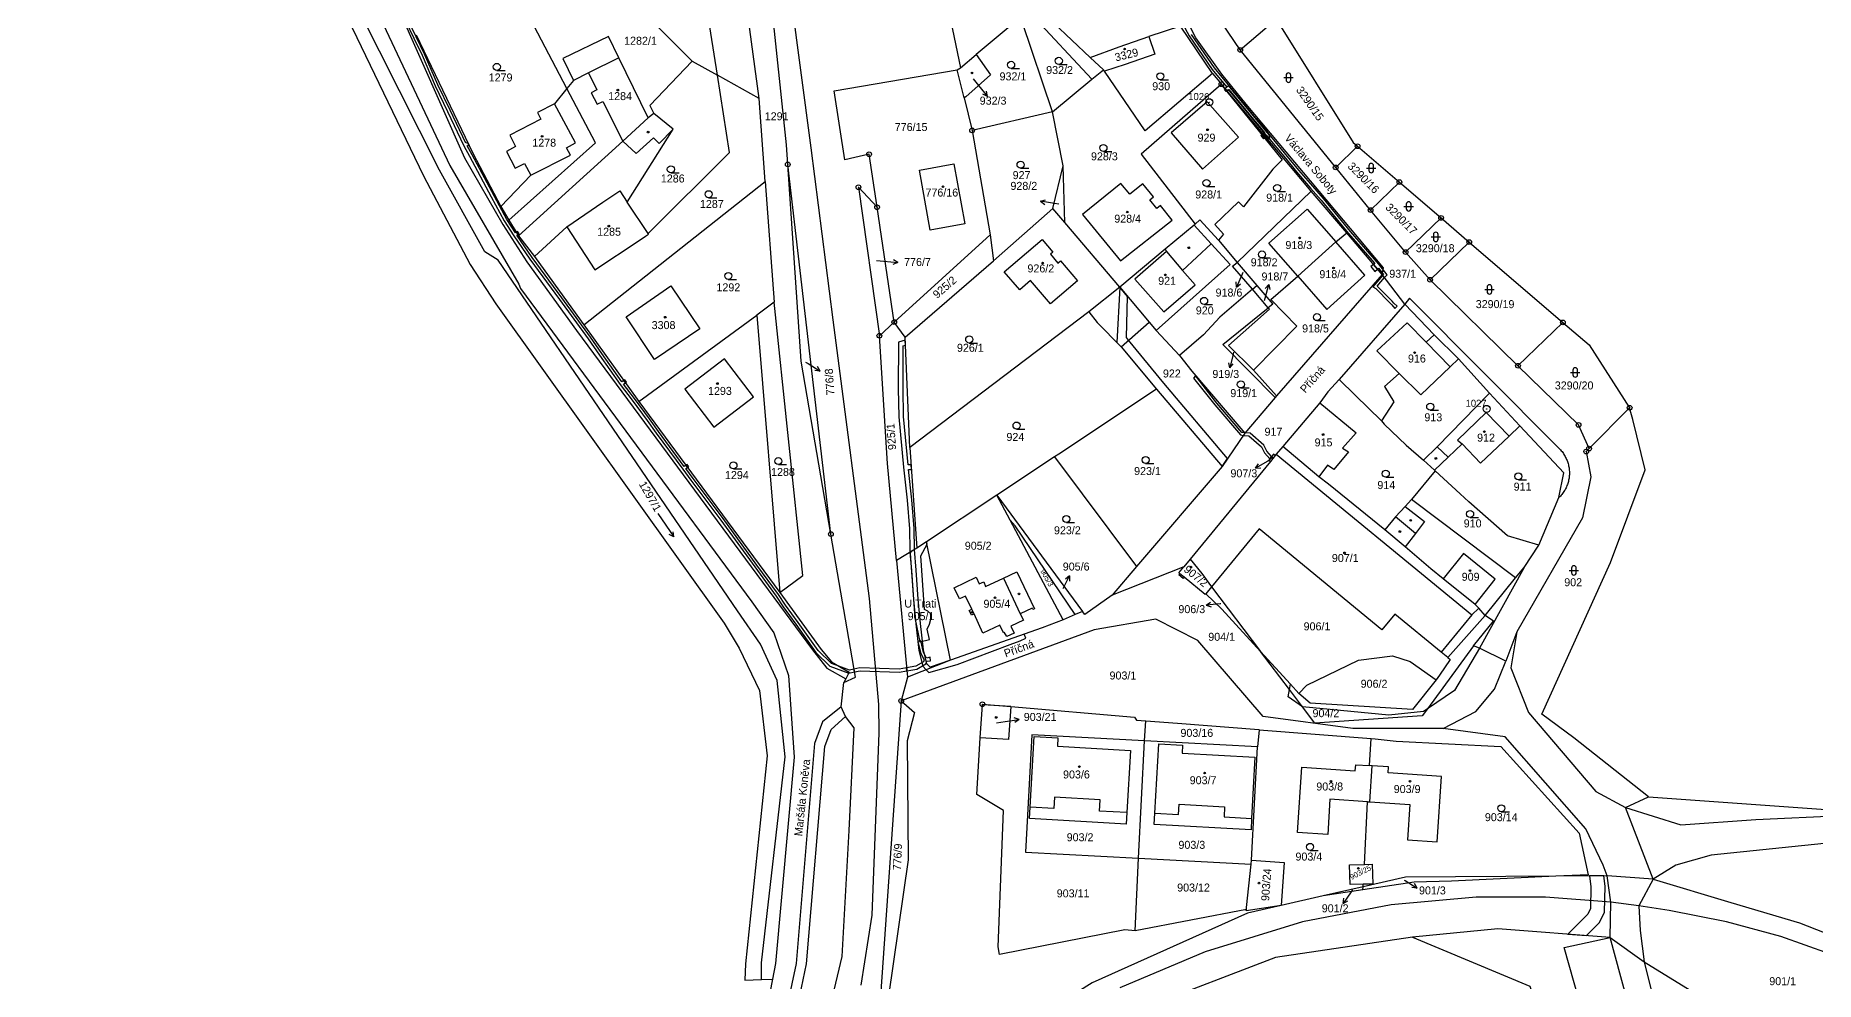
# Model space of a CAD drawing. Extents: x -784124 to -780570, y -980818 to -976926.
# Drawn here: x -781682.2 to -781304, y -979504.8 to -979303.7 of the extents above; entities that cross this region are included whole.
import ezdxf
from ezdxf.enums import TextEntityAlignment as Align

# ---------------------------------------------------------------- set-up
doc = ezdxf.new("R2010")
doc.units = 0
doc.header["$LTSCALE"] = 3.138375
doc.header["$MEASUREMENT"] = 0
doc.linetypes.add('0_051C', pattern=[0])
for name, color, linetype in [('1', 7, 'CONTINUOUS'), ('1008', 1, 'CONTINUOUS'), ('101', 1, 'CONTINUOUS'), ('1016', 1, 'CONTINUOUS'), ('1029', 1, 'CONTINUOUS'), ('105', 1, 'CONTINUOUS'), ('18', 1, 'CONTINUOUS'), ('21800', 1, 'CONTINUOUS'), ('21900', 1, 'CONTINUOUS'), ('21999', 1, 'CONTINUOUS'), ('23700', 1, 'CONTINUOUS'), ('304', 1, 'CONTINUOUS'), ('316', 1, 'CONTINUOUS'), ('402', 1, 'CONTINUOUS'), ('404', 1, 'CONTINUOUS'), ('50100', 1, 'CONTINUOUS'), ('802', 1, 'CONTINUOUS')]:
    doc.layers.add(name, color=color, linetype=linetype)

# ---------------------------------------------------------------- blocks, each defined once
blk = doc.blocks.new('4_02$0')
at = {"layer": '404', "color": 255, "linetype": 'Continuous'}
blk.add_circle((-0.01, 0), 0.175, dxfattribs=at)
blk = doc.blocks.new('1029$1')
at = {"layer": '1029', "color": 6, "linetype": 'Continuous'}
for p, q in [((0, 3), (-0.5, 2)), ((0, 0), (0, 3)), ((0, 3), (0.5, 2))]:
    blk.add_line(p, q, dxfattribs=at)
blk = doc.blocks.new('3_04$3')
at = {"layer": '304', "color": 255, "linetype": 'Continuous'}
blk.add_line((0.01, 0), (1.76, 0), dxfattribs=at)
blk.add_circle((0.01, 0.75), 0.75, dxfattribs=at)
blk = doc.blocks.new('3_16$5')
at = {"layer": '316', "color": 255, "linetype": 'Continuous'}
for p, q in [((-1, 1), (1, 1)), ((-0.5, 1.5), (-0.5, 0.5)), ((0.5, 0.5), (0.5, 1.5))]:
    blk.add_line(p, q, dxfattribs=at)
for centre, start, end in [((0, 1.5), 0, 180), ((0, 0.5), 180, 359.9879)]:
    blk.add_arc(centre, 0.5, start, end, dxfattribs=at)
blk = doc.blocks.new('8_02$7')
at = {"layer": '802', "color": 255, "linetype": 'Continuous'}
for p, q in [((3.02, -0.01), (2.04, 0.49)), ((-2.98, -0.01), (3.02, -0.01)), ((3.02, -0.01), (2.04, -0.51))]:
    blk.add_line(p, q, dxfattribs=at)
blk = doc.blocks.new('$14')
at = {"layer": '1', "color": 254, "linetype": 'Continuous'}
blk.add_lwpolyline([(37.545, -151.395), (39.305, -155.095), (41.075, -158.735), (43.875, -165.235), (46.515, -170.695), (49.985, -177.975), (51.185, -180.175), (55.785, -188.855), (58.555, -193.925), (60.595, -197.095), (64.005, -202.105), (70.305, -210.665), (76.375, -218.995), (78.775, -222.505), (83.205, -228.755), (85.755, -232.095), (88.915, -236.365), (90.865, -239.055), (96.485, -246.735), (98.225, -249.085), (104.585, -257.605), (111.765, -267.495), (116.315, -273.735), (117.805, -276.025), (120.535, -279.665), (124.765, -285.715), (127.765, -288.585), (131.775, -290.075), (132.965, -289.825), (132.965, -289.825), (132.865, -289.245), (131.945, -289.445), (129.655, -288.625), (128.085, -288.065), (125.225, -285.315), (121.015, -279.305), (118.305, -275.685), (116.815, -273.395), (112.245, -267.135), (105.065, -257.245), (98.705, -248.725), (97.155, -246.625), (97.495, -246.385), (97.145, -245.905), (96.795, -246.145), (91.345, -238.695), (89.395, -236.005), (86.235, -231.735), (83.875, -228.645), (84.285, -228.365), (83.935, -227.875), (83.515, -228.165), (79.275, -222.165), (76.855, -218.655), (70.785, -210.305), (64.485, -201.765), (61.255, -197.015), (61.455, -196.865), (61.135, -196.355), (60.925, -196.505), (59.075, -193.625), (51.705, -179.895), (50.655, -177.965), (51.005, -177.795), (50.745, -177.255), (50.385, -177.435), (47.055, -170.435), (44.415, -164.995), (41.615, -158.495), (39.845, -154.835), (38.085, -151.155)], dxfattribs=at)
blk = doc.blocks.new('1_01$18')
at = {"layer": '101', "color": 3, "linetype": 'Continuous'}
for radius in [0.75, 0.03]:
    blk.add_circle((0, 0), radius, dxfattribs=at)
blk = doc.blocks.new('1_05$19')
at = {"layer": '105', "color": 3, "linetype": 'Continuous'}
for radius in [0.5, 0.0303]:
    blk.add_circle((0, 0), radius, dxfattribs=at)

msp = doc.modelspace()

# ---------------------------------------------------------------- linework, layer by layer
at = {"layer": '1029', "color": 255, "linetype": 'Continuous'}
for p, q in [((-781482.95, -979312.9), (-781481.79, -979314.31)), ((-781464.72, -979339.56), (-781465.65, -979339.42)), ((-781503.46, -979351.54), (-781501.94, -979351.69)), ((-781425.66, -979354.11), (-781425.8, -979354.44)), ((-781421.06, -979360.06), (-781420.92, -979359.52)), ((-781427.6, -979371.03), (-781427.7, -979371.46)), ((-781518.55, -979373.13), (-781518.01, -979373.46)), ((-781419.77, -979393.88), (-781420.35, -979394.21)), ((-781430.29, -979424.51), (-781430.45, -979424.53)), ((-781477.96, -979449.82), (-781476.12, -979449.56)), ((-781402.32, -979485.35), (-781402.6, -979485.76)), ((-781391.34, -979483.26), (-781391.14, -979483.38))]:
    msp.add_line(p, q, dxfattribs=at)
at = {"layer": '21800', "color": 255, "linetype": 'Continuous'}
for p, q in [((-781435.63, -979304.18), (-781440.19, -979295.24)), ((-781609.46, -979298.85), (-781594.17, -979331.33)), ((-781605.28, -979297.62), (-781591.04, -979329.69)), ((-781430.11, -979311.93), (-781435.63, -979304.18)), ((-781564.7, -979311.66), (-781567.88, -979313.25)), ((-781558.25, -979308.44), (-781564.7, -979311.66)), ((-781564.7, -979311.66), (-781562.89, -979315.26)), ((-781424.94, -979318.29), (-781430.11, -979311.93)), ((-781562.89, -979315.26), (-781564.1, -979315.88)), ((-781567.42, -979326.51), (-781571.89, -979318.22)), ((-781564.1, -979315.88), (-781562.87, -979318.31)), ((-781562.87, -979318.31), (-781561.66, -979317.7)), ((-781561.66, -979317.7), (-781557.38, -979326.16)), ((-781395.75, -979353.1), (-781424.94, -979318.29)), ((-781569.36, -979327.56), (-781567.42, -979326.51)), ((-781557.38, -979326.16), (-781554.54, -979328.82)), ((-781554.54, -979328.82), (-781550.86, -979325.46)), ((-781550.86, -979325.46), (-781549.68, -979326.69)), ((-781549.68, -979326.69), (-781546.66, -979323.58)), ((-781591.04, -979329.69), (-781582.89, -979343.86)), ((-781576.97, -979333.42), (-781568.5, -979329.15)), ((-781568.5, -979329.15), (-781569.36, -979327.56)), ((-781594.17, -979331.33), (-781579.52, -979356.56)), ((-781561.6, -979339.12), (-781558.02, -979336.74)), ((-781558.02, -979336.74), (-781556.46, -979339.1)), ((-781569.28, -979344.41), (-781561.6, -979339.12)), ((-781582.89, -979343.86), (-781577.82, -979351.81)), ((-781441.87, -979349.63), (-781448.57, -979355.49)), ((-781442.17, -979349.15), (-781441.87, -979349.63)), ((-781441.87, -979349.63), (-781438.47, -979353.63)), ((-781438.47, -979353.63), (-781432.35, -979347.98)), ((-781577.82, -979351.81), (-781567.23, -979366.4)), ((-781396, -979354.53), (-781395.75, -979353.1)), ((-781579.52, -979356.56), (-781579.12, -979357.47)), ((-781448.57, -979355.49), (-781442.42, -979362.46)), ((-781442.42, -979362.46), (-781435.77, -979356.72)), ((-781435.77, -979356.72), (-781438.47, -979353.63)), ((-781579.12, -979357.47), (-781529.98, -979424.08)), ((-781390.22, -979359.51), (-781391.22, -979360.84)), ((-781358.28, -979391.64), (-781390.22, -979359.51)), ((-781451.51, -979369.88), (-781445.55, -979364.63)), ((-781390.69, -979364.82), (-781397.18, -979370.74)), ((-781386.65, -979368.93), (-781390.69, -979364.82)), ((-781567.23, -979366.4), (-781525.32, -979423.2)), ((-781384.99, -979367.31), (-781386.65, -979368.93)), ((-781397.18, -979370.74), (-781392.39, -979375.54)), ((-781381.55, -979374.12), (-781386.65, -979368.93)), ((-781373.9, -979383.88), (-781380, -979389.72)), ((-781369.05, -979388.85), (-781373.9, -979383.88)), ((-781384.35, -979391.14), (-781382.01, -979393.37)), ((-781380, -979389.72), (-781379.04, -979390.54)), ((-781418.53, -979392.74), (-781376.95, -979426.89)), ((-781388.97, -979409.55), (-781393.22, -979406.03)), ((-781391.13, -979403.81), (-781387.04, -979407.05)), ((-781388.97, -979409.55), (-781391.17, -979412.44)), ((-781387.04, -979407.05), (-781388.97, -979409.55)), ((-781378.73, -979413.83), (-781383.04, -979419.2)), ((-781372, -979419.31), (-781378.73, -979413.83)), ((-781365.84, -979416.84), (-781375.38, -979433.99)), ((-781476.5, -979419.11), (-781472.92, -979426.64)), ((-781438.08, -979418.89), (-781439, -979418.13)), ((-781376.25, -979424.64), (-781372, -979419.31)), ((-781529.98, -979424.08), (-781525.3, -979430.67)), ((-781525.32, -979423.2), (-781517.11, -979434.28)), ((-781482.76, -979426.67), (-781483.24, -979425.67)), ((-781376.95, -979426.89), (-781383.47, -979434.83)), ((-781376.95, -979426.89), (-781375.47, -979425.46)), ((-781525.3, -979430.67), (-781522.16, -979439.74)), ((-781517.11, -979434.28), (-781514.04, -979438.19)), ((-781375.38, -979433.99), (-781380.69, -979442.98)), ((-781372.17, -979442.69), (-781369.78, -979436.73)), ((-781522.16, -979439.74), (-781521, -979457.1)), ((-781514.04, -979438.19), (-781510.01, -979440.46)), ((-781415.99, -979444.34), (-781415.73, -979442.78)), ((-781412.99, -979446.4), (-781415.99, -979444.34)), ((-781415.73, -979442.78), (-781415.54, -979441.62)), ((-781380.69, -979442.98), (-781386.42, -979446.83)), ((-781376.11, -979447.42), (-781372.17, -979442.69)), ((-781510.98, -979446.45), (-781514.95, -979449.59)), ((-781474.96, -979446.38), (-781480.99, -979446.01)), ((-781394.59, -979448.19), (-781412.99, -979446.4)), ((-781387.27, -979447.4), (-781394.59, -979448.19)), ((-781386.42, -979446.83), (-781387.27, -979447.4)), ((-781383.1, -979451.02), (-781376.11, -979447.42)), ((-781514.95, -979449.59), (-781516.67, -979454.2)), ((-781514.45, -979454.84), (-781513.15, -979451.23)), ((-781513.15, -979451.23), (-781510.06, -979448.46)), ((-781516.67, -979454.2), (-781520.53, -979500.98)), ((-781518.39, -979501.1), (-781514.45, -979454.84)), ((-781521, -979457.1), (-781524.91, -979501.02)), ((-781465.67, -979465.63), (-781465.81, -979468.03)), ((-781455.97, -979466.2), (-781465.67, -979465.63)), ((-781456.11, -979468.58), (-781455.97, -979466.2)), ((-781465.81, -979468.03), (-781470.85, -979467.73)), ((-781450.28, -979468.92), (-781456.11, -979468.58)), ((-781444.32, -979469.03), (-781439.31, -979469.31)), ((-781439.31, -979469.31), (-781439.19, -979467.13)), ((-781439.19, -979467.13), (-781429.5, -979467.66)), ((-781429.5, -979467.66), (-781429.62, -979469.83)), ((-781429.62, -979469.83), (-781423.77, -979470.15)), ((-781347.47, -979487.97), (-781348.23, -979482.37)), ((-781338.46, -979483.06), (-781341.51, -979488.77)), ((-781347.58, -979495.44), (-781347.47, -979487.97)), ((-781341.51, -979488.77), (-781341.24, -979493.96)), ((-781335.73, -979539.22), (-781347.58, -979495.44)), ((-781341.24, -979493.96), (-781340.36, -979500.67)), ((-781520.53, -979500.98), (-781526.34, -979528.29)), ((-781524.91, -979501.02), (-781525.55, -979504.3)), ((-781340.36, -979500.67), (-781336.26, -979517.14)), ((-781524.09, -979528.91), (-781518.39, -979501.1))]:
    msp.add_line(p, q, dxfattribs=at)
msp.add_lwpolyline([(-781358.28, -979391.64), (-781358.117, -979391.815), (-781357.961, -979391.995), (-781357.81, -979392.18), (-781357.665, -979392.37), (-781357.527, -979392.565), (-781357.395, -979392.764), (-781357.27, -979392.967), (-781357.151, -979393.174), (-781357.039, -979393.385), (-781356.934, -979393.6), (-781356.837, -979393.818), (-781356.746, -979394.039), (-781356.663, -979394.262), (-781356.587, -979394.489), (-781356.518, -979394.717), (-781356.457, -979394.948), (-781356.404, -979395.181), (-781356.358, -979395.415), (-781356.32, -979395.651), (-781356.289, -979395.888), (-781356.267, -979396.126), (-781356.252, -979396.364), (-781356.245, -979396.603), (-781356.245, -979396.841), (-781356.254, -979397.08), (-781356.27, -979397.318), (-781356.294, -979397.556), (-781356.326, -979397.792), (-781356.366, -979398.028), (-781356.413, -979398.262), (-781356.468, -979398.494), (-781356.53, -979398.725), (-781356.6, -979398.953), (-781356.678, -979399.179), (-781356.762, -979399.402), (-781356.854, -979399.623), (-781356.953, -979399.84), (-781357.059, -979400.054), (-781357.173, -979400.264), (-781357.292, -979400.471), (-781357.419, -979400.673), (-781357.552, -979400.871), (-781357.692, -979401.065), (-781357.837, -979401.254), (-781357.989, -979401.438), (-781358.147, -979401.618), (-781358.311, -979401.792), (-781358.48, -979401.96)], dxfattribs=at)
at = {"layer": '21900', "color": 3, "linetype": 'Continuous'}
for p, q in [((-781528.45, -979317.07), (-781533.07, -979282.83)), ((-781490.69, -979286.32), (-781485.65, -979310.55)), ((-781558.26, -979293.45), (-781542.62, -979309.14)), ((-781426.18, -979306.76), (-781418.54, -979300.24)), ((-781569.25, -979314.95), (-781576.2, -979301.69)), ((-781438.91, -979301.72), (-781445.64, -979303.92)), ((-781432.08, -979311.79), (-781438.91, -979301.72)), ((-781485.65, -979310.55), (-781482.28, -979307.74)), ((-781482.28, -979307.74), (-781479.23, -979312.08)), ((-781405.91, -979331.74), (-781426.18, -979306.76)), ((-781542.62, -979309.14), (-781537.29, -979312.12)), ((-781512.51, -979315.48), (-781486.36, -979311.02)), ((-781486.36, -979311.02), (-781485.65, -979310.55)), ((-781484.88, -979316.98), (-781486.36, -979311.02)), ((-781457.74, -979312.97), (-781455.22, -979311.03)), ((-781455.03, -979311.3), (-781455.22, -979311.03)), ((-781432.08, -979311.79), (-781430.18, -979314.05)), ((-781528.45, -979317.07), (-781537.29, -979312.12)), ((-781479.23, -979312.08), (-781484.47, -979316.77)), ((-781466.06, -979319.92), (-781457.74, -979312.97)), ((-781430.22, -979314.09), (-781447.24, -979328.92)), ((-781430.18, -979314.05), (-781430.22, -979314.09)), ((-781411.12, -979336.77), (-781430.18, -979314.05)), ((-781527.16, -979334.71), (-781528.45, -979317.07)), ((-781484.47, -979316.77), (-781484.88, -979316.98)), ((-781484.88, -979316.98), (-781483.16, -979323.87)), ((-781550.8, -979320.3), (-781552.01, -979321.23)), ((-781466.06, -979319.92), (-781483.16, -979323.87)), ((-781463.79, -979331.42), (-781466.06, -979319.92)), ((-781483.16, -979323.87), (-781479.3, -979346.06)), ((-781447.24, -979328.92), (-781435.77, -979343.84)), ((-781405.91, -979331.74), (-781401.25, -979327.24)), ((-781401.25, -979327.24), (-781392.35, -979334.88)), ((-781513.18, -979409.7), (-781522.33, -979331.12)), ((-781466, -979340.5), (-781463.79, -979331.42)), ((-781398.48, -979340.81), (-781405.91, -979331.74)), ((-781565.65, -979365.19), (-781527.16, -979334.71)), ((-781527.16, -979334.71), (-781525.22, -979360.41)), ((-781507.32, -979335.96), (-781502.88, -979367.52)), ((-781503.36, -979340.21), (-781507.32, -979335.96)), ((-781426.82, -979351.94), (-781411.12, -979336.77)), ((-781403.52, -979345.68), (-781411.12, -979336.77)), ((-781398.48, -979340.81), (-781392.35, -979334.88)), ((-781392.35, -979334.88), (-781383.52, -979342.47)), ((-781583.28, -979340.04), (-781581.63, -979342.96)), ((-781552.03, -979345.82), (-781556.46, -979339.1)), ((-781499.7, -979364.63), (-781503.36, -979340.21)), ((-781478.59, -979351.64), (-781466, -979340.5)), ((-781463.47, -979343.47), (-781466, -979340.5)), ((-781391.05, -979349.75), (-781398.48, -979340.81)), ((-781581.63, -979342.96), (-781579.53, -979346.27)), ((-781451.78, -979357.21), (-781463.47, -979343.47)), ((-781435.77, -979343.84), (-781435.99, -979344.05)), ((-781405.85, -979347.55), (-781403.52, -979345.68)), ((-781396, -979354.53), (-781403.52, -979345.68)), ((-781391.05, -979349.75), (-781383.52, -979342.47)), ((-781383.52, -979342.47), (-781377.53, -979347.61)), ((-781579.53, -979346.27), (-781576.19, -979350.68)), ((-781499.7, -979364.63), (-781479.3, -979346.06)), ((-781479.3, -979346.06), (-781478.59, -979351.64)), ((-781430.84, -979347.2), (-781426.82, -979351.94)), ((-781413.97, -979354.88), (-781405.85, -979347.55)), ((-781385.84, -979355.64), (-781391.05, -979349.75)), ((-781385.84, -979355.64), (-781377.53, -979347.61)), ((-781377.53, -979347.61), (-781357.64, -979364.7)), ((-781497.41, -979367.85), (-781478.59, -979351.64)), ((-781451.78, -979357.21), (-781458.39, -979362.44)), ((-781396, -979354.53), (-781418.47, -979380.34)), ((-781391.22, -979360.84), (-781396, -979354.53)), ((-781367.17, -979373.91), (-781385.84, -979355.64)), ((-781525.22, -979360.41), (-781528.93, -979363.13)), ((-781420.27, -979361.6), (-781423.62, -979357.65)), ((-781391.22, -979360.84), (-781405.19, -979376.83)), ((-781553.99, -979381.54), (-781528.93, -979363.13)), ((-781502.88, -979367.52), (-781499.7, -979364.63)), ((-781497.41, -979367.85), (-781499.7, -979364.63)), ((-781458.39, -979362.44), (-781496.39, -979391.32)), ((-781367.17, -979373.91), (-781357.64, -979364.7)), ((-781565.65, -979365.19), (-781553.99, -979381.54)), ((-781496.39, -979391.32), (-781497.41, -979367.85)), ((-781444.03, -979366.41), (-781439.1, -979371.7)), ((-781373.19, -979379.73), (-781379.82, -979372.46)), ((-781423.37, -979374.88), (-781418.47, -979380.34)), ((-781444, -979378.92), (-781430.05, -979395.34)), ((-781366.75, -979386.67), (-781373.19, -979379.73)), ((-781553.99, -979381.54), (-781524.03, -979422.09)), ((-781418.76, -979380.69), (-781425.24, -979388.27)), ((-781418.47, -979380.34), (-781418.76, -979380.69)), ((-781409.28, -979381.8), (-781417.11, -979391.06)), ((-781343.44, -979382.84), (-781352.05, -979391.51)), ((-781496.39, -979391.32), (-781494.93, -979412.7)), ((-781425.24, -979388.27), (-781430.05, -979395.34)), ((-781417.11, -979391.06), (-781418.53, -979392.74)), ((-781409.48, -979397.51), (-781417.11, -979391.06)), ((-781465.65, -979393.27), (-781477.93, -979401.41)), ((-781465.65, -979393.27), (-781448.24, -979416.62)), ((-781419.77, -979394.25), (-781436.84, -979415.03)), ((-781418.76, -979393.02), (-781419.77, -979394.25)), ((-781418.53, -979392.74), (-781418.76, -979393.02)), ((-781387.27, -979393.97), (-781384.91, -979396.13)), ((-781352.05, -979391.51), (-781352.68, -979392.15)), ((-781430.05, -979395.34), (-781448.24, -979416.62)), ((-781384.74, -979396.28), (-781389.78, -979402.35)), ((-781384.91, -979396.13), (-781384.74, -979396.28)), ((-781477.93, -979401.41), (-781492.86, -979411.32)), ((-781475.08, -979406.74), (-781477.93, -979401.41)), ((-781477.93, -979401.41), (-781459.69, -979426.16)), ((-781367.73, -979418.97), (-781389.78, -979402.35)), ((-781463.79, -979427.91), (-781475.08, -979406.74)), ((-781474.04, -979407.97), (-781475.08, -979406.74)), ((-781461.28, -979426.83), (-781474.04, -979407.97)), ((-781494.93, -979412.7), (-781499.25, -979415.33)), ((-781492.86, -979411.32), (-781494.93, -979412.7)), ((-781487.77, -979436.52), (-781492.86, -979411.32)), ((-781499.25, -979415.33), (-781496.93, -979440.12)), ((-781448.24, -979416.62), (-781453.43, -979422.69)), ((-781438.18, -979416.66), (-781453.43, -979422.69)), ((-781436.84, -979415.03), (-781438.18, -979416.66)), ((-781432.28, -979420.89), (-781433.51, -979422.39)), ((-781374.12, -979427), (-781367.73, -979418.97)), ((-781461.28, -979426.83), (-781463.79, -979427.91)), ((-781459.69, -979426.16), (-781461.28, -979426.83)), ((-781374.12, -979427), (-781382.1, -979435.95)), ((-781487.77, -979436.52), (-781496.93, -979440.12)), ((-781496.93, -979440.12), (-781498.24, -979445.17)), ((-781384.58, -979440.66), (-781389.61, -979447.01)), ((-781498.24, -979445.17), (-781503.37, -979518.38)), ((-781446.5, -979453.66), (-781446.26, -979449.42)), ((-781422.19, -979451.33), (-781422.53, -979454.93)), ((-781422.19, -979451.33), (-781398.4, -979453.13)), ((-781447.83, -979478.63), (-781446.5, -979453.66)), ((-781422.53, -979454.93), (-781446.5, -979453.66)), ((-781423.81, -979479.02), (-781422.53, -979454.93)), ((-781398.71, -979458.93), (-781398.4, -979453.13)), ((-781398.18, -979458.96), (-781398.71, -979458.93)), ((-781398.65, -979466.64), (-781398.18, -979458.96)), ((-781399.82, -979479.94), (-781399.12, -979466.61)), ((-781399.12, -979466.61), (-781398.65, -979466.64)), ((-781344.29, -979467.82), (-781339.42, -979465.6)), ((-781339.42, -979465.6), (-781299.75, -979468.4)), ((-781338.46, -979483.06), (-781344.29, -979467.82)), ((-781448.54, -979494.03), (-781447.83, -979478.63)), ((-781447.83, -979478.63), (-781423.86, -979479.9)), ((-781424.88, -979489.09), (-781423.86, -979479.9)), ((-781423.86, -979479.9), (-781423.81, -979479.02)), ((-781402.97, -979480.02), (-781399.82, -979479.94)), ((-781402.82, -979484.2), (-781402.97, -979480.02)), ((-781399.82, -979479.94), (-781398.14, -979479.89)), ((-781398.14, -979479.89), (-781398.04, -979484.1)), ((-781400.08, -979484.69), (-781408.6, -979486.63)), ((-781400.11, -979485.35), (-781408.6, -979486.63)), ((-781400.05, -979484.14), (-781402.82, -979484.2)), ((-781400.11, -979485.35), (-781400.08, -979484.69)), ((-781400.08, -979484.69), (-781400.05, -979484.14)), ((-781398.04, -979484.1), (-781400.05, -979484.14)), ((-781348.23, -979482.37), (-781359.16, -979482.44)), ((-781338.46, -979483.06), (-781348.23, -979482.37)), ((-781424.84, -979489.53), (-781448.54, -979494.03)), ((-781417.47, -979488.65), (-781424.93, -979489.8)), ((-781424.93, -979489.8), (-781424.84, -979489.53)), ((-781424.84, -979489.53), (-781424.88, -979489.09)), ((-781408.6, -979486.63), (-781417.47, -979488.65))]:
    msp.add_line(p, q, dxfattribs=at)
for points in [[(-781522.33, -979331.12), (-781522.62, -979326.95), (-781527.12, -979283.96), (-781537.49, -979216.27), (-781541.09, -979194.64), (-781550.79, -979134.23)], [(-781527.92, -979504.41), (-781527.91, -979500.88), (-781522.88, -979457.09), (-781524.61, -979440.85), (-781528.12, -979433.08), (-781533, -979426.02), (-781583.86, -979351.44), (-781586.73, -979349.68), (-781596.37, -979332.34), (-781613.36, -979298.59), (-781622.39, -979288.26), (-781636.68, -979273.47), (-781650.46, -979261.02), (-781669.15, -979244.74), (-781673.16, -979241.14), (-781677.87, -979239.45), (-781682.17, -979239.72)], [(-781669.16, -979248.22), (-781634.73, -979278.83), (-781624.36, -979288.59), (-781615.81, -979300.13), (-781599.73, -979333.52), (-781589.86, -979352.39), (-781584.34, -979360.72), (-781535.85, -979428.66), (-781532.7, -979433.96), (-781528.38, -979442.95), (-781526.75, -979456.82), (-781531.34, -979501.04), (-781531.49, -979504.56), (-781527.92, -979504.41)], [(-781426.18, -979306.76), (-781430.07, -979301), (-781435.72, -979291.48), (-781436.58, -979288.98)], [(-781469.78, -979297.34), (-781471.68, -979298.9), (-781482.28, -979307.74)], [(-781418.54, -979300.24), (-781402.2, -979326.42), (-781401.25, -979327.24)], [(-781601.28, -979303.56), (-781589.28, -979328.75), (-781583.28, -979340.04)], [(-781552.01, -979321.23), (-781558.25, -979308.44), (-781560.45, -979303.94), (-781570.12, -979308.6), (-781567.88, -979313.25), (-781569.25, -979314.95)], [(-781458.05, -979308.37), (-781451.95, -979306.13), (-781445.64, -979303.92)], [(-781445.64, -979303.92), (-781444.31, -979307.64), (-781450.62, -979309.88), (-781455.03, -979311.3)], [(-781542.62, -979309.14), (-781551.62, -979318.58), (-781550.8, -979320.3)], [(-781432.08, -979311.79), (-781446.36, -979323.97), (-781455.03, -979311.3)], [(-781569.25, -979314.95), (-781571.89, -979318.22), (-781575.51, -979320.08), (-781574.79, -979321.48), (-781581.39, -979324.89), (-781580.17, -979327.33), (-781582.12, -979328.34), (-781580.26, -979331.93), (-781578.27, -979330.92), (-781576.97, -979333.42), (-781583.28, -979340.04)], [(-781581.63, -979342.96), (-781563.19, -979326.5), (-781569.25, -979314.95)], [(-781503.36, -979340.21), (-781505.05, -979328.93), (-781510.24, -979330.14), (-781512.51, -979315.48)], [(-781433.19, -979317.81), (-781440.84, -979324.41), (-781434.24, -979332.14), (-781426.55, -979325.34), (-781433.19, -979317.81)], [(-781579.53, -979346.27), (-781557.38, -979326.16), (-781552.01, -979321.23)], [(-781556.46, -979339.1), (-781546.66, -979323.58), (-781550.8, -979320.3)], [(-781513.18, -979409.7), (-781519.46, -979372.97), (-781522.33, -979331.12)], [(-781487.05, -979331), (-781484.74, -979343.75), (-781492.06, -979345.08), (-781494.35, -979332.33), (-781487.05, -979331)], [(-781459.72, -979341.76), (-781451.63, -979351.62), (-781440.65, -979342.93), (-781443.16, -979339.85), (-781443.94, -979340.48), (-781445.43, -979338.65), (-781444.65, -979338.01), (-781446.91, -979335.24), (-781449.64, -979337.41), (-781451.57, -979335.13), (-781459.72, -979341.76)], [(-781425.52, -979340.1), (-781426.54, -979339.03), (-781431.58, -979343.9), (-781429.74, -979345.97), (-781430.84, -979347.2)], [(-781413.97, -979354.88), (-781420.09, -979347.88), (-781411.98, -979340.59), (-781405.85, -979347.55)], [(-781576.19, -979350.68), (-781569.28, -979344.41), (-781563.35, -979353.54), (-781553.92, -979347.27), (-781552.55, -979346.33)], [(-781552.55, -979346.33), (-781551.96, -979345.93), (-781552.03, -979345.82)], [(-781435.99, -979344.05), (-781442.17, -979349.15), (-781451.78, -979357.21)], [(-781435.99, -979344.05), (-781432.35, -979347.98), (-781428.36, -979352.39), (-781444.03, -979366.41)], [(-781430.84, -979347.2), (-781434.81, -979342.91), (-781435.77, -979343.84)], [(-781476.34, -979353.95), (-781468.31, -979347.06), (-781466.02, -979349.75), (-781466.54, -979350.18), (-781464.93, -979352.09), (-781464.39, -979351.64), (-781460.78, -979355.85), (-781466.52, -979360.72), (-781470.76, -979355.82), (-781473.04, -979357.76), (-781476.34, -979353.95)], [(-781413.97, -979354.88), (-781407.82, -979361.93), (-781399.74, -979354.64), (-781405.85, -979347.55)], [(-781576.19, -979350.68), (-781568.1, -979361.85), (-781565.65, -979365.19)], [(-781423.62, -979357.65), (-781427.81, -979352.73), (-781426.82, -979351.94)], [(-781547.16, -979356.92), (-781540.99, -979366.06), (-781550.63, -979372.57), (-781556.71, -979363.5), (-781547.16, -979356.92)], [(-781451.78, -979357.21), (-781445.55, -979364.63), (-781444.03, -979366.41)], [(-781423.37, -979374.88), (-781414.19, -979365.5), (-781419.66, -979359.85), (-781413.97, -979354.88)], [(-781524.03, -979422.09), (-781519.11, -979418.5), (-781525.22, -979360.41)], [(-781423.62, -979357.65), (-781430.52, -979363.61), (-781433.97, -979367.35), (-781439.1, -979371.7)], [(-781379.82, -979372.46), (-781384.99, -979367.31), (-781391.22, -979360.84)], [(-781458.39, -979362.44), (-781456.62, -979364.7), (-781451.51, -979369.88), (-781444, -979378.92)], [(-781420.27, -979361.6), (-781420, -979361.91), (-781428.66, -979369.64), (-781423.37, -979374.88)], [(-781357.64, -979364.7), (-781352.07, -979369.48), (-781343.44, -979382.84)], [(-781499.25, -979415.33), (-781501.11, -979394.69), (-781502.88, -979367.52)], [(-781529.61, -979380.52), (-781535.78, -979372.44), (-781544.23, -979378.89), (-781538.05, -979386.97), (-781529.61, -979380.52)], [(-781439.1, -979371.7), (-781436.49, -979375.1), (-781425.24, -979388.27)], [(-781379.82, -979372.46), (-781381.55, -979374.12), (-781387.82, -979380.11), (-781392.39, -979375.54), (-781395.51, -979378.31), (-781393.55, -979381.56), (-781396.2, -979385.6)], [(-781352.05, -979391.51), (-781354.31, -979386.5), (-781367.17, -979373.91)], [(-781444, -979378.92), (-781464.74, -979392.72), (-781465.65, -979393.27)], [(-781405.19, -979376.83), (-781407.56, -979379.49), (-781409.28, -979381.8)], [(-781396.2, -979385.6), (-781401.79, -979380.16), (-781405.19, -979376.83)], [(-781373.19, -979379.73), (-781384.35, -979391.14), (-781387.27, -979393.97)], [(-781409.28, -979381.8), (-781401.59, -979388.15), (-781404.44, -979391.44), (-781403.2, -979392.23), (-781406.32, -979395.94), (-781407.65, -979395.05), (-781409.48, -979397.51)], [(-781339.42, -979465.6), (-781355.32, -979453.02), (-781362.07, -979447.97), (-781347.54, -979415.73), (-781340.13, -979396.07), (-781342.74, -979385.35), (-781343.44, -979382.84)], [(-781396.2, -979385.6), (-781395.62, -979386.31), (-781390.94, -979390.8), (-781387.27, -979393.97)], [(-781366.75, -979386.67), (-781369.05, -979388.85), (-781375.12, -979394.65), (-781379.04, -979390.54), (-781382.01, -979393.37), (-781384.91, -979396.13)], [(-781362.72, -979412.03), (-781358.48, -979401.96), (-781357.43, -979396.71), (-781366.75, -979386.67)], [(-781418.76, -979393.02), (-781419.12, -979392.72), (-781420.14, -979393.96), (-781419.77, -979394.25)], [(-781352.68, -979392.15), (-781351.7, -979397.55), (-781353.49, -979406.25), (-781367.39, -979430.48)], [(-781395.49, -979408.79), (-781407.43, -979399.09), (-781409.48, -979397.51)], [(-781362.72, -979412.03), (-781369.38, -979410.06), (-781377.62, -979402.88), (-781379.43, -979401.13), (-781384.74, -979396.28)], [(-781389.78, -979402.35), (-781391.13, -979403.81), (-781393.22, -979406.03), (-781395.49, -979408.79)], [(-781510.44, -979441.27), (-781507.97, -979440.15), (-781513.18, -979409.7)], [(-781382.1, -979435.95), (-781383.47, -979434.83), (-781393.34, -979426.72), (-781396.07, -979430.05), (-781422.2, -979408.59), (-781432.28, -979420.89)], [(-781374.12, -979427), (-781375.47, -979425.46), (-781376.25, -979424.64), (-781383.04, -979419.2), (-781385.72, -979417.06), (-781391.17, -979412.44), (-781395.49, -979408.79)], [(-781367.73, -979418.97), (-781365.84, -979416.84), (-781362.72, -979412.03)], [(-781482.31, -979418.89), (-781481.64, -979420.3), (-781480.68, -979419.85), (-781480.3, -979420.87), (-781476.5, -979419.11), (-781473.66, -979417.76), (-781469.94, -979425.59), (-781470.24, -979425.73), (-781470.38, -979425.43), (-781472.92, -979426.64), (-781472.26, -979428.03), (-781474.93, -979429.29), (-781474.24, -979430.74), (-781475.82, -979431.49), (-781476.35, -979430.59), (-781476.49, -979430.7), (-781477.26, -979429.07), (-781480.89, -979430.79), (-781482.76, -979426.67), (-781483.33, -979426.93), (-781483.8, -979425.94), (-781483.24, -979425.67), (-781484.55, -979422.9), (-781485.84, -979423.5), (-781486.98, -979421.11), (-781482.31, -979418.89)], [(-781433.51, -979422.39), (-781433.64, -979422.55), (-781438.08, -979418.89), (-781438.3, -979419.16), (-781439.22, -979418.4), (-781439, -979418.13), (-781439.23, -979417.94), (-781438.18, -979416.66)], [(-781524.03, -979422.09), (-781515.23, -979434.24), (-781513.07, -979436.85), (-781509.28, -979439.09), (-781510.01, -979440.46), (-781510.44, -979441.27)], [(-781453.43, -979422.69), (-781459.23, -979426.78), (-781459.69, -979426.16)], [(-781421.85, -979434.69), (-781430.07, -979425.65), (-781433.51, -979422.39)], [(-781348.23, -979482.37), (-781349.08, -979480.1), (-781352.72, -979472.38), (-781369.93, -979452.84), (-781383.1, -979451.02), (-781402.25, -979451.02), (-781421.34, -979448.49), (-781435.22, -979432.3), (-781444.15, -979427.76), (-781457.24, -979430.04), (-781498.24, -979445.17)], [(-781463.79, -979427.91), (-781468.31, -979429.65), (-781487.77, -979436.52)], [(-781367.39, -979430.48), (-781369.78, -979436.73), (-781375.38, -979433.99), (-781376.59, -979433.44)], [(-781367.39, -979430.48), (-781368.7, -979438.12), (-781364.96, -979447.64), (-781350.63, -979464.42), (-781344.29, -979467.82)], [(-781413.75, -979443.59), (-781415.54, -979441.62), (-781421.85, -979434.69)], [(-781413.75, -979443.59), (-781412.02, -979441.85), (-781401.03, -979436.54), (-781393.84, -979435.6), (-781390.07, -979436.82), (-781384.58, -979440.66)], [(-781382.1, -979435.95), (-781381.61, -979436.35), (-781383.83, -979439.72), (-781384.58, -979440.66)], [(-781535.84, -979576.71), (-781535.23, -979574.07), (-781531.68, -979575.23), (-781521.68, -979545.48), (-781510.8, -979499.48), (-781509.31, -979472.75), (-781508.22, -979450.89), (-781510.06, -979448.46), (-781510.98, -979446.45), (-781510.44, -979441.27)], [(-781389.61, -979447.01), (-781411.34, -979445.62), (-781413.75, -979443.59)], [(-781498.24, -979445.17), (-781495.42, -979447.65), (-781496.97, -979453.68), (-781496.72, -979478.99), (-781500.9, -979507.98), (-781503.37, -979518.38)], [(-781481.42, -979453.01), (-781480.99, -979446.01), (-781480.98, -979445.87), (-781474.96, -979446.38)], [(-781474.96, -979446.38), (-781475.4, -979453.38), (-781481.42, -979453.01)], [(-781474.96, -979446.38), (-781448.63, -979448.62), (-781448.24, -979449.29), (-781446.26, -979449.42)], [(-781446.26, -979449.42), (-781439.52, -979449.87), (-781422.25, -979451.22), (-781422.19, -979451.33)], [(-781448.54, -979494.03), (-781450.71, -979493.86), (-781477.32, -979499.12), (-781477.62, -979497.47), (-781476.51, -979468.45), (-781482.17, -979465.1), (-781481.42, -979453.01)], [(-781446.5, -979453.66), (-781470.47, -979452.39), (-781471.79, -979477.36), (-781447.83, -979478.63)], [(-781464.92, -979453.01), (-781465.03, -979454.78), (-781449.5, -979455.7), (-781450.28, -979468.92), (-781450.42, -979471.35), (-781470.99, -979470.17), (-781470.85, -979467.73), (-781469.96, -979452.71), (-781464.92, -979453.01)], [(-781444.45, -979471.44), (-781444.32, -979469.03), (-781443.52, -979454.28), (-781438.46, -979454.56), (-781438.55, -979456.27), (-781423.06, -979457.11), (-781423.77, -979470.15), (-781423.9, -979472.55), (-781444.45, -979471.44)], [(-781398.4, -979453.13), (-781397.49, -979453.2), (-781393.03, -979453.7), (-781370.8, -979454.87), (-781354.18, -979473.32), (-781352.24, -979482.12), (-781359.16, -979482.44)], [(-781399.12, -979466.61), (-781407.12, -979466.08), (-781407.61, -979473.57), (-781414.02, -979473.15), (-781413.1, -979459.28), (-781401.75, -979460.03), (-781401.66, -979458.73), (-781398.71, -979458.93)], [(-781398.65, -979466.64), (-781390.18, -979467.2), (-781390.67, -979474.72), (-781384.32, -979475.14), (-781383.4, -979461.24), (-781394.78, -979460.49), (-781394.69, -979459.19), (-781398.18, -979458.96)], [(-781344.29, -979467.82), (-781332.54, -979471.51), (-781316.64, -979470.37), (-781298.28, -979469.52), (-781287.42, -979470.88), (-781282.47, -979472.11), (-781260.02, -979479.42), (-781237.13, -979490.31), (-781221.92, -979496.37), (-781205.67, -979500.6)], [(-781158.82, -979589.75), (-781181.54, -979529.13), (-781189.53, -979512.01), (-781197.62, -979508.39), (-781210.71, -979505.63), (-781227.86, -979502.08), (-781267.73, -979483.29), (-781285.78, -979477.35), (-781300.09, -979475.29), (-781326.09, -979477.96), (-781333.6, -979480.06), (-781338.46, -979483.06)], [(-781423.81, -979479.02), (-781416.88, -979479.54), (-781417.47, -979488.65)], [(-781359.16, -979482.44), (-781381.27, -979483.47), (-781389.24, -979483.7), (-781400.11, -979485.35)], [(-781359.16, -979482.44), (-781391.05, -979482.64), (-781400.08, -979484.69)], [(-781338.46, -979483.06), (-781321.94, -979488.05), (-781307.38, -979492.38), (-781284.03, -979501.47), (-781267.6, -979508.46), (-781257.7, -979513.45), (-781242.73, -979517.69), (-781158.82, -979589.75)], [(-781417.47, -979488.65), (-781424.66, -979490.28), (-781457.66, -979505.09), (-781484.83, -979522.22), (-781509.99, -979546.18)], [(-781389.59, -979495.39), (-781418.68, -979499.73), (-781446.4, -979510.34), (-781467.88, -979521.92), (-781483.33, -979531.87), (-781489.15, -979536.25)], [(-781347.58, -979495.44), (-781371.42, -979493.66), (-781389.59, -979495.39)], [(-781389.59, -979495.39), (-781364.62, -979505.81), (-781351.79, -979542.47), (-781331.63, -979564.68)], [(-781351.15, -979519.67), (-781357.36, -979497.63), (-781347.58, -979495.44)], [(-781347.58, -979495.44), (-781340.36, -979500.67), (-781317.67, -979514.63)], [(-781527.92, -979504.41), (-781525.55, -979504.3), (-781529.89, -979526.53), (-781550.83, -979570.03)]]:
    msp.add_lwpolyline(points, dxfattribs=at)
at = {"layer": '21999', "color": 3, "linetype": 'Continuous'}
for p, q in [((-781537.29, -979312.12), (-781542.75, -979276.94)), ((-781469.78, -979297.34), (-781458.05, -979308.37)), ((-781455.22, -979311.03), (-781458.05, -979308.37)), ((-781430.22, -979314.09), (-781417.25, -979330.11)), ((-781463.47, -979343.47), (-781463.79, -979331.42)), ((-781426.82, -979351.94), (-781422.67, -979356.83)), ((-781423.62, -979357.65), (-781422.67, -979356.83)), ((-781528.93, -979363.13), (-781524.03, -979422.09)), ((-781432.28, -979420.89), (-781421.85, -979434.69)), ((-781376.59, -979433.44), (-781372.35, -979428.19)), ((-781372.35, -979428.19), (-781374.12, -979427))]:
    msp.add_line(p, q, dxfattribs=at)
for points in [[(-781466.06, -979319.92), (-781472.52, -979300.8), (-781470.57, -979299.24), (-781457.74, -979312.97)], [(-781552.03, -979345.82), (-781534.74, -979328.56), (-781537.29, -979312.12)], [(-781417.25, -979330.11), (-781419.29, -979332.1), (-781425.52, -979340.1)], [(-781422.67, -979356.83), (-781419.29, -979360.8), (-781420.27, -979361.6)], [(-781418.76, -979380.69), (-781429.88, -979369.43), (-781420.27, -979361.6)], [(-781436.84, -979415.03), (-781434.38, -979418.11), (-781432.28, -979420.89)], [(-781376.59, -979433.44), (-781386.42, -979446.83), (-781387.55, -979448.37), (-781410.33, -979449.91), (-781412.99, -979446.4), (-781415.73, -979442.78), (-781421.85, -979434.69)]]:
    msp.add_lwpolyline(points, dxfattribs=at)
at = {"layer": '23700', "color": 255, "linetype": '0_051C'}
msp.add_lwpolyline([(-781439.76, -979298.81), (-781437.06, -979303.8), (-781432.16, -979310.91), (-781429.03, -979314.7), (-781429.4, -979314.98), (-781429.02, -979315.44), (-781428.64, -979315.16), (-781423.4, -979321.58), (-781421.74, -979323.45), (-781420.97, -979324.46), (-781421.36, -979324.56), (-781420.79, -979325.25), (-781420.6, -979324.93), (-781416.59, -979329.78), (-781414.23, -979332.69), (-781411.23, -979336.16), (-781408.98, -979338.73), (-781403.23, -979345.73), (-781397.61, -979352.2), (-781397.84, -979352.37), (-781396.99, -979353.37), (-781396.79, -979353.2), (-781395.76, -979354.53), (-781395.89, -979354.68), (-781398.02, -979357.14), (-781397.37, -979357.48), (-781394.38, -979360.54), (-781394.01, -979360.99), (-781393.33, -979361.74), (-781393.33, -979361.74), (-781392.81, -979361.24), (-781393.57, -979360.59), (-781393.93, -979360.15), (-781397.08, -979356.96), (-781395.52, -979355.17), (-781394.98, -979354.55), (-781396.73, -979352.29), (-781402.77, -979345.35), (-781408.52, -979338.35), (-781410.77, -979335.76), (-781413.77, -979332.31), (-781416.13, -979329.4), (-781420.32, -979324.32), (-781421.28, -979323.07), (-781422.94, -979321.2), (-781428.37, -979314.55), (-781431.68, -979310.55), (-781436.54, -979303.48)], dxfattribs=at)
for points in [[(-781429.22, -979315.6), (-781429.09, -979315.49), (-781429.02, -979315.44), (-781429.4, -979314.98), (-781429.46, -979315.03), (-781429.6, -979315.14), (-781429.22, -979315.6)], [(-781429.4, -979314.98), (-781429.02, -979315.44), (-781428.74, -979315.2), (-781420.6, -979325.06), (-781420.46, -979325.64), (-781419.87, -979325.52), (-781420.04, -979324.8), (-781428.66, -979314.36), (-781429.4, -979314.98)], [(-781421.26, -979325.64), (-781421.03, -979325.45), (-781420.79, -979325.25), (-781421.36, -979324.56), (-781421.59, -979324.75), (-781421.83, -979324.95), (-781421.26, -979325.64)], [(-781580, -979345.52), (-781579.68, -979346.03), (-781579.4, -979345.83), (-781579.75, -979345.34), (-781580, -979345.52)], [(-781397.59, -979353.9), (-781396.99, -979353.37), (-781397.84, -979352.37), (-781398.44, -979352.82), (-781397.59, -979353.9)], [(-781450.12, -979359.19), (-781451.78, -979357.21), (-781452.43, -979368.95), (-781451.51, -979369.88), (-781444, -979378.92), (-781430.05, -979395.34), (-781428.88, -979393.62), (-781442.46, -979377.64), (-781449.92, -979368.48), (-781450.37, -979367.93), (-781450.12, -979359.19)], [(-781497.34, -979369.51), (-781497.38, -979368.49), (-781498.81, -979368.89), (-781498.85, -979378.72), (-781498.74, -979384.78), (-781497.74, -979395.49), (-781496.96, -979402.49), (-781496.47, -979408.56), (-781496.41, -979413.11), (-781496.37, -979413.58), (-781495.42, -979413), (-781495.47, -979408.52), (-781495.96, -979402.39), (-781496.68, -979395.96), (-781496.07, -979395.98), (-781496.14, -979394.98), (-781496.78, -979394.95), (-781497.74, -979384.72), (-781497.85, -979378.72), (-781497.81, -979369.65), (-781497.34, -979369.51)], [(-781431.13, -979381.85), (-781435.28, -979376.52), (-781435.67, -979376.06), (-781436.14, -979376.55), (-781431.59, -979382.23), (-781426.17, -979388.63), (-781425.54, -979388.71), (-781424.35, -979388.84), (-781421.64, -979391.17), (-781421.07, -979392.4), (-781419.91, -979393.68), (-781419.53, -979393.22), (-781420.57, -979392.06), (-781421.16, -979390.79), (-781424.09, -979388.26), (-781425.13, -979388.15), (-781425.24, -979388.27), (-781425.37, -979388.12), (-781425.87, -979388.07), (-781431.13, -979381.85)], [(-781556.97, -979376.89), (-781557.2, -979377.04), (-781556.85, -979377.53), (-781556.63, -979377.38), (-781556.97, -979376.89)], [(-781543.99, -979395.07), (-781543.64, -979395.55), (-781543.39, -979395.39), (-781543.73, -979394.89), (-781543.99, -979395.07)], [(-781496.37, -979413.58), (-781496.03, -979417.43), (-781495.61, -979423.62), (-781495.15, -979428.78), (-781494.5, -979434.47), (-781493.66, -979437.82), (-781492.91, -979438.54), (-781492.33, -979439.1), (-781486.31, -979437.42), (-781475.05, -979433.21), (-781472.98, -979432.39), (-781471.77, -979431.81), (-781472.08, -979430.98), (-781487.77, -979436.52), (-781492.05, -979437.98), (-781492.76, -979437.3), (-781493.52, -979434.29), (-781494.15, -979428.68), (-781494.61, -979423.54), (-781495.03, -979417.35), (-781495.42, -979413), (-781496.37, -979413.58)], [(-781492.86, -979411.32), (-781494.93, -979412.7), (-781496.12, -979413.43), (-781496.35, -979413.86), (-781495.34, -979427.51), (-781494.27, -979432.58), (-781492.21, -979432.14), (-781492.69, -979429.89), (-781492.24, -979428.84), (-781491.91, -979427.78), (-781491.96, -979426.64), (-781492.58, -979426.06), (-781493.25, -979425.77), (-781494.07, -979414.31), (-781492.75, -979411.87), (-781492.86, -979411.32)], [(-781492, -979436.65), (-781492.11, -979435.88), (-781492.86, -979436.1), (-781493.53, -979434.87), (-781494.09, -979432.38), (-781494.67, -979432.52), (-781494.09, -979435.09), (-781493.35, -979436.46), (-781493.51, -979436.89), (-781495.1, -979437.82), (-781497.11, -979438.17), (-781497.06, -979438.77), (-781494.9, -979438.4), (-781493.03, -979437.31), (-781492.8, -979436.7), (-781492, -979436.65)], [(-781508.27, -979438.41), (-781508.17, -979438.99), (-781506.98, -979438.75), (-781498.65, -979439.05), (-781497.06, -979438.77), (-781497.11, -979438.17), (-781498.69, -979438.45), (-781507.04, -979438.15), (-781508.27, -979438.41)], [(-781351.94, -979482.39), (-781351.68, -979484.71), (-781351.79, -979489.34), (-781352.36, -979490.5), (-781356.56, -979494.77), (-781352.64, -979495.06), (-781349.88, -979492.26), (-781348.81, -979490.06), (-781348.68, -979484.59), (-781348.92, -979482.37), (-781351.94, -979482.39)]]:
    msp.add_lwpolyline(points, close=True, dxfattribs=at)
at = {"layer": '50100', "color": 255, "linetype": 'Continuous'}
for p, q in [((-781517.39, -979327.57), (-781526.88, -979255.98)), ((-781512.66, -979364.18), (-781517.39, -979327.57)), ((-781504.98, -979423.42), (-781512.66, -979364.18)), ((-781503.01, -979445.92), (-781504.98, -979423.42)), ((-781502.91, -979451.93), (-781503.01, -979445.92)), ((-781504.39, -979490.72), (-781502.91, -979451.93)), ((-781394.1, -979488.52), (-781412.99, -979492.12)), ((-781376.08, -979486.92), (-781394.1, -979488.52)), ((-781361.33, -979486.91), (-781376.08, -979486.92)), ((-781347.47, -979487.97), (-781361.33, -979486.91)), ((-781341.51, -979488.77), (-781347.47, -979487.97)), ((-781335.06, -979489.73), (-781341.51, -979488.77)), ((-781322.88, -979492.12), (-781335.06, -979489.73)), ((-781506.74, -979505.62), (-781504.39, -979490.72)), ((-781412.99, -979492.12), (-781433.66, -979498.52)), ((-781311.31, -979495.23), (-781322.88, -979492.12)), ((-781294.41, -979501.33), (-781311.31, -979495.23)), ((-781433.66, -979498.52), (-781451.77, -979506.16))]:
    msp.add_line(p, q, dxfattribs=at)

# ---------------------------------------------------------------- block references
at = {"layer": '101', "color": 0, "linetype": 'ByBlock'}
for p in [(-781432.77, -979317.88), (-781373.84, -979383.09)]:
    msp.add_blockref('1_01$18', p, dxfattribs=at)
at = {"layer": '1029', "color": 0, "linetype": 'ByBlock'}
for p, rotation in [((-781481.79, -979314.31), 219), ((-781465.65, -979339.42), 81), ((-781501.94, -979351.69), 265), ((-781425.8, -979354.44), 157), ((-781420.92, -979359.52), 345), ((-781427.7, -979371.46), 167), ((-781518.01, -979373.46), 238), ((-781420.35, -979394.21), 120), ((-781463.81, -979421.27), 333), ((-781430.45, -979424.53), 95), ((-781476.12, -979449.56), 278), ((-781402.6, -979485.76), 145), ((-781391.14, -979483.38), 238)]:
    msp.add_blockref('1029$1', p, dxfattribs=dict(at, rotation=rotation))
at = {"layer": '105', "color": 0, "linetype": 'ByBlock'}
for p in [(-781426.18, -979306.76), (-781430.18, -979314.05), (-781483.16, -979323.87), (-781401.25, -979327.24), (-781522.33, -979331.12), (-781505.05, -979328.93), (-781405.91, -979331.74), (-781392.35, -979334.88), (-781507.32, -979335.96), (-781503.36, -979340.21), (-781398.48, -979340.81), (-781383.52, -979342.47), (-781391.05, -979349.75), (-781377.53, -979347.61), (-781385.84, -979355.64), (-781499.7, -979364.63), (-781357.64, -979364.7), (-781502.88, -979367.52), (-781367.17, -979373.91), (-781343.44, -979382.84), (-781354.31, -979386.5), (-781352.05, -979391.51), (-781352.68, -979392.15), (-781513.18, -979409.7), (-781498.24, -979445.17), (-781480.98, -979445.87)]:
    msp.add_blockref('1_05$19', p, dxfattribs=at)
at = {"layer": '23700', "color": 0, "linetype": 'ByBlock'}
msp.add_blockref('$14', (-781641.135, -979149.165), dxfattribs=at)
at = {"layer": '304', "color": 0, "linetype": 'ByBlock'}
for p in [(-781584.17, -979311.12), (-781474.89, -979310.69), (-781464.75, -979309.84), (-781443.18, -979313.12), (-781455.27, -979328.35), (-781472.88, -979331.92), (-781547.19, -979332.9), (-781433.37, -979335.8), (-781539.16, -979338.19), (-781418.35, -979336.86), (-781421.58, -979351), (-781534.98, -979355.57), (-781433.88, -979360.87), (-781409.9, -979364.32), (-781483.79, -979369.08), (-781426.07, -979378.64), (-781385.83, -979383.36), (-781473.73, -979387.38), (-781533.89, -979395.85), (-781524.35, -979394.93), (-781446.3, -979394.7), (-781395.28, -979397.61), (-781367.1, -979398.18), (-781463.15, -979407.24), (-781377.35, -979406.18), (-781370.73, -979468.75), (-781411.36, -979476.96)]:
    msp.add_blockref('3_04$3', p, dxfattribs=at)
at = {"layer": '316', "color": 0, "linetype": 'ByBlock'}
for p in [(-781415.96, -979313.66), (-781398.35, -979332.88), (-781390.4, -979341.03), (-781384.64, -979347.52), (-781373.24, -979358.68), (-781355, -979376.33), (-781355.3, -979418.42)]:
    msp.add_blockref('3_16$5', p, dxfattribs=at)
at = {"layer": '402', "color": 0, "linetype": 'ByBlock'}
for p in [(-781552, -979324.24), (-781437.12, -979348.84), (-781384.61, -979393.63), (-781392.26, -979409.17), (-781389.95, -979406.78), (-781473.21, -979422.41), (-781483.23, -979426.33)]:
    msp.add_blockref('4_02$0', p, dxfattribs=at)
at = {"layer": '404', "color": 0, "linetype": 'ByBlock'}
for p in [(-781450.74, -979306.57), (-781483.19, -979311.67), (-781558.45, -979315.31), (-781574.53, -979325.13), (-781433.12, -979323.74), (-781489.33, -979335.85), (-781450.18, -979341.24), (-781560.35, -979344.22), (-781413.56, -979346.73), (-781468.18, -979352.07), (-781406.36, -979353.13), (-781442.08, -979354.59), (-781548.37, -979363.6), (-781389.13, -979371.13), (-781537.27, -979377.7), (-781408.57, -979388.54), (-781374.31, -979387.92), (-781419.44, -979393.46), (-781404.02, -979413.7), (-781436.63, -979416.71), (-781377.36, -979417.46), (-781478.29, -979423.25), (-781478.03, -979448.69), (-781460.36, -979459.15), (-781433.74, -979460.51), (-781406.9, -979462.25), (-781390.09, -979462.24), (-781401.08, -979480.77), (-781422.2, -979483.91)]:
    msp.add_blockref('4_02$0', p, dxfattribs=at)
at = {"layer": '802', "color": 0, "linetype": 'ByBlock', "rotation": 304}
msp.add_blockref('8_02$7', (-781548.25, -979407.79), dxfattribs=at)

# ---------------------------------------------------------------- texts
at = {"layer": '1008', "color": 255, "linetype": 'Continuous'}
for s, rotation, p in [('Václava Soboty', 310, (-781411.16, -979331.06)), ('Příčná', 20, (-781473.22, -979434.04)), ('Maršála Koněva', 84, (-781519.27, -979465.75))]:
    msp.add_text(s, height=1.7, rotation=rotation, dxfattribs=at).set_placement(p, align=Align.MIDDLE_CENTER)
msp.add_text('Příčná', height=1.7, rotation=49, dxfattribs=at).set_placement((-781411.97, -979380.18), align=Align.BOTTOM_LEFT)
msp.add_text('U Trati', height=1.7, dxfattribs=at).set_placement((-781494.16, -979425.83), align=Align.BOTTOM_CENTER)
at = {"layer": '1016', "color": 174, "linetype": 'Continuous'}
for s, p in [('1026', (-781432.77, -979317.88)), ('1027', (-781373.84, -979383.09))]:
    msp.add_text(s, height=1.5, dxfattribs=at).set_placement(p, align=Align.BOTTOM_RIGHT)
at = {"layer": '18', "color": 255, "linetype": 'Continuous'}
for s, p in [('1282/1', (-781557.11, -979306.17)), ('1279', (-781585.89, -979313.98)), ('932/1', (-781477.33, -979313.75)), ('932/2', (-781467.43, -979312.4)), ('1284', (-781560.5, -979317.94)), ('930', (-781444.89, -979315.84)), ('1291', (-781527.23, -979322.23)), ('1278', (-781576.62, -979327.85)), ('929', (-781435.26, -979326.77)), ('1286', (-781549.31, -979335.46)), ('927', (-781474.55, -979334.74)), ('928/2', (-781475.02, -979337.03)), ('918/1', (-781420.67, -979339.53)), ('1287', (-781541, -979340.88)), ('1285', (-781562.84, -979346.78)), ('918/3', (-781416.59, -979349.61)), ('918/2', (-781423.96, -979353.28)), ('918/4', (-781409.37, -979355.8)), ('1292', (-781537.49, -979358.6)), ('921', (-781443.63, -979357.21)), ('918/7', (-781421.67, -979356.29)), ('3308', (-781551.26, -979366.63)), ('920', (-781435.63, -979363.51)), ('918/5', (-781413.04, -979367.34)), ('916', (-781390.55, -979373.74)), ('922', (-781442.62, -979376.92)), ('1293', (-781539.28, -979380.62)), ('919/1', (-781428.3, -979381.09)), ('917', (-781421.03, -979389.3)), ('913', (-781387.06, -979386.23)), ('924', (-781475.87, -979390.41)), ('915', (-781410.39, -979391.57)), ('912', (-781375.86, -979390.56)), ('1294', (-781535.68, -979398.51)), ('1288', (-781525.88, -979397.85)), ('923/1', (-781448.74, -979397.66)), ('914', (-781397.05, -979400.64)), ('911', (-781368.09, -979400.98)), ('923/2', (-781465.77, -979410.26)), ('910', (-781378.7, -979408.79)), ('905/2', (-781484.72, -979413.54)), ('907/1', (-781406.72, -979416.15)), ('905/6', (-781463.9, -979417.97)), ('909', (-781379.13, -979420.14)), ('902', (-781357.34, -979421.3)), ('905/4', (-781480.75, -979425.88)), ('905/1', (-781496.86, -979428.51)), ('906/1', (-781412.72, -979430.68)), ('904/1', (-781432.98, -979432.9)), ('903/1', (-781453.96, -979441.13)), ('906/2', (-781400.6, -979442.88)), ('904/2', (-781410.83, -979449.14)), ('903/16', (-781438.89, -979453.33)), ('903/6', (-781463.84, -979462.17)), ('903/7', (-781436.93, -979463.4)), ('903/9', (-781393.57, -979465.27)), ('903/2', (-781463.07, -979475.52)), ('903/3', (-781439.32, -979477.13)), ('903/4', (-781414.45, -979479.63)), ('903/11', (-781465.18, -979487.45)), ('903/12', (-781439.59, -979486.21)), ('901/1', (-781313.77, -979506.12))]:
    msp.add_text(s, height=1.7, dxfattribs=at).set_placement(p, align=Align.BOTTOM_LEFT)
for s, height, rotation, p in [('3329', 1.7, 14, (-781450.03, -979309.11)), ('3290/15', 1.7, 305, (-781412.48, -979318.94)), ('3290/16', 1.7, 315, (-781400.96, -979334.91)), ('3290/17', 1.7, 315, (-781392.92, -979343.67)), ('925/2', 1.7, 41, (-781488.12, -979358.24)), ('925/1', 1.7, 94, (-781498.99, -979388.89)), ('905/3', 1.139, 299, (-781468.06, -979419.44)), ('903/24', 1.7, 86, (-781419.31, -979484.35)), ('903/25', 1.139, 27, (-781400.23, -979482.45))]:
    msp.add_text(s, height=height, rotation=rotation, dxfattribs=at).set_placement(p, align=Align.BOTTOM_CENTER)
for s, p in [('932/3', (-781478.71, -979318.91)), ('776/15', (-781496.13, -979324.51)), ('928/3', (-781455.06, -979330.75)), ('776/16', (-781489.6, -979338.45)), ('928/1', (-781432.9, -979338.86)), ('928/4', (-781450.11, -979344)), ('3290/18', (-781384.76, -979350.28)), ('776/7', (-781494.77, -979353.21)), ('926/2', (-781468.56, -979354.58)), ('937/1', (-781391.67, -979355.71)), ('3290/19', (-781372.04, -979362.17)), ('926/1', (-781483.54, -979371.45)), ('3290/20', (-781355.24, -979379.46)), ('903/21', (-781468.71, -979449.94)), ('903/8', (-781407.18, -979464.73)), ('903/14', (-781370.73, -979471.25))]:
    msp.add_text(s, height=1.7, dxfattribs=at).set_placement(p, align=Align.BOTTOM_CENTER)
for s, p in [('918/6', (-781425.74, -979357.5)), ('919/3', (-781426.42, -979374.81)), ('907/3', (-781422.58, -979395.93)), ('906/3', (-781433.64, -979424.81)), ('901/2', (-781403.18, -979488.42))]:
    msp.add_text(s, height=1.7, dxfattribs=at).set_placement(p, align=Align.TOP_RIGHT)
msp.add_text('776/8', height=1.7, rotation=94, dxfattribs=at).set_placement((-781514.1, -979380.23), align=Align.TOP_LEFT)
for s, rotation, p in [('1297/1', 300, (-781554.47, -979399.34)), ('907/2', 321, (-781438.66, -979417.9)), ('776/9', 87, (-781497.81, -979481.26))]:
    msp.add_text(s, height=1.7, rotation=rotation, dxfattribs=at).set_placement(p, align=Align.BOTTOM_LEFT)
msp.add_text('901/3', height=1.7, dxfattribs=at).set_placement((-781388.2, -979484.61), align=Align.TOP_LEFT)

doc.saveas('drawing.dxf')
